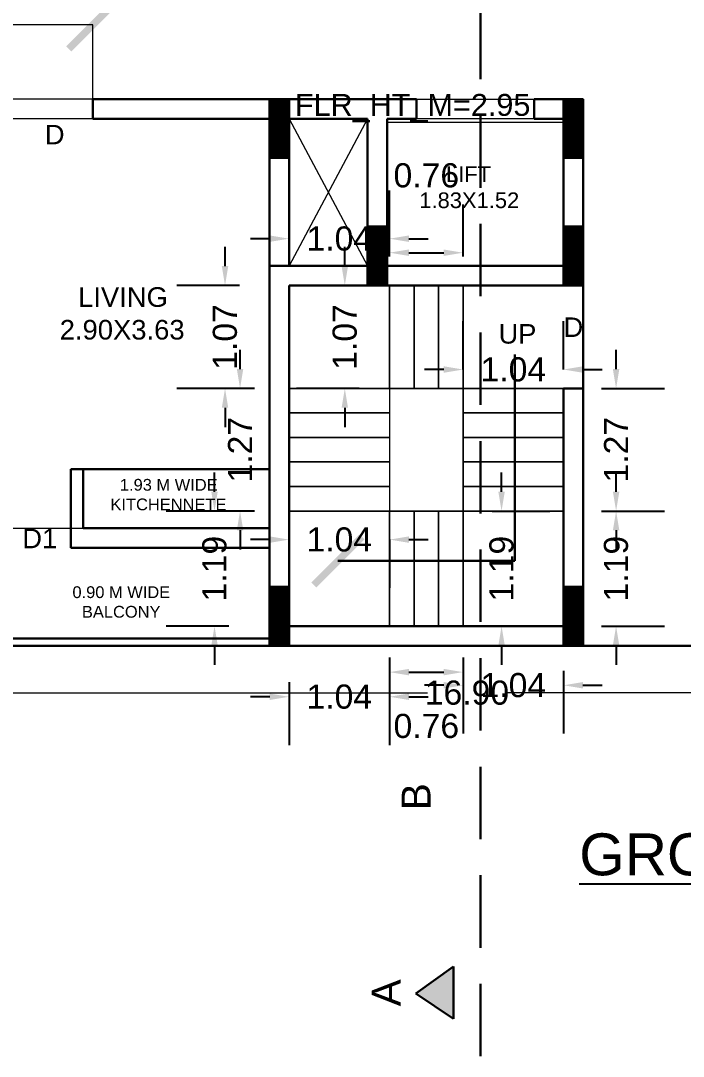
# Model space of a CAD drawing. Header units: metres. Extents: x 0 to 63445, y 32357 to 32804.
# Drawn here: x 63253.24 to 63260.1, y 32783.91 to 32794.64 of the extents above; entities that cross this region are included whole.
import ezdxf

# ---------------------------------------------------------------- set-up
doc = ezdxf.new("R2010")
doc.units = ezdxf.units.M
doc.header["$MEASUREMENT"] = 0
doc.header["$PDMODE"] = 34
doc.header["$PDSIZE"] = -10
for name, pattern in [('CONTINULUS', [0]), ('DASHED', [0.75, 0.5, -0.25]), ('DASHED2', [0.375, 0.25, -0.125])]:
    doc.linetypes.add(name, pattern=pattern)
doc.layers.get('0').update_dxf_attribs({"lineweight": 25})
for name, color, linetype, lineweight in [('BLK_2_FLR_0_BLT_UP_AREA_DEDUCT', 41, 'Continuous', 9), ('BLK_2_FLR_0_EXIT_WIDTH_DOOR', 7, 'Continuous', 0), ('BLK_2_FLR_0_LIFT_1', 1, 'DASHED', 9), ('BLK_2_FLR_0_STAIR_1', 7, 'Continuous', 0), ('BLK_2_FLR_0_STAIR_1_FLIGHT_1', 7, 'Continuous', 0), ('BLK_2_FLR_0_STAIR_1_FLIGHT_2', 7, 'Continuous', 0), ('BLK_2_FLR_0_STAIR_1_FLIGHT_3', 7, 'Continuous', 0), ('BLK_2_FLR_0_STAIR_1_FLIGHT_4', 7, 'Continuous', 0), ('BLK_2_FLR_0_STAIR_1_LANDING_1', 7, 'Continuous', 0), ('BLK_2_FLR_0_STAIR_1_LANDING_2', 7, 'Continuous', 0), ('BLK_2_FLR_0_STAIR_1_LANDING_3', 7, 'Continuous', 0), ('BLK_2_FLR_0_UNITFA', 7, 'Continuous', 0), ('colum', 1, 'Continuous', 30), ('COLUMN', 1, 'Continuous', 30), ('DIM', 56, 'Continuous', 20), ('STEPS', 114, 'Continuous', 20), ('TEXT-2', 65, 'Continuous', 18), ('wall', 7, 'Continuous', 30)]:
    doc.layers.add(name, color=color, linetype=linetype, lineweight=lineweight)
doc.layers.add('text', color=65, linetype='Continuous')
doc.styles.add('AutoDCRFont', font='arial.ttf')
doc.styles.add('PreDCRFont', font='arial.ttf', dxfattribs={"height": 0.25})
doc.styles.get("Standard").update_dxf_attribs({"font": 'arial.ttf', "height": 0.4})
doc.styles.add('TNR', font='times.ttf', dxfattribs={"height": 0.5})
doc.dimstyles.new('ARCHANA', dxfattribs={"dimscale": 0, "dimtxt": 0.5, "dimasz": 0.5, "dimexe": 0, "dimexo": 0, "dimgap": 0, "dimtad": 0, "dimzin": 0, "dimdsep": 46, "dimtxsty": 'TNR', "dimblk": 'ARCHTICK', "dimcen": 0.09, "dimclrd": 36, "dimclre": 36, "dimclrt": 7, "dimadec": 0, "dimazin": 0, "dimtfac": 1, "dimtofl": 0, "dimtmove": 0, "dimatfit": 3, "dimldrblk": 'ARCHTICK', "dimfxl": 1, "dimfrac": 2, "dimtolj": 1, "dimtzin": 0, "dimlwd": -1, "dimlwe": -1, "dimarcsym": 0})
doc.dimstyles.new('Copy of Standard2', dxfattribs={"dimtxt": 0.25, "dimasz": 0.2, "dimexe": 0.5, "dimexo": 0.3, "dimgap": 0.09, "dimtad": 0, "dimtoh": 1, "dimzin": 0, "dimdsep": 46, "dimtxsty": 'PreDCRFont', "dimcen": 0.025, "dimdle": 0.1, "dimadec": 0, "dimazin": 0, "dimtfac": 1, "dimtofl": 0, "dimtmove": 2, "dimatfit": 3, "dimfxl": 0.18, "dimtolj": 1, "dimtzin": 0, "dimarcsym": 0})

# ---------------------------------------------------------------- blocks, each defined once
blk = doc.blocks.new('A$C7D115503')
at = {"layer": 'COLUMN', "ltscale": 3}
h = blk.add_hatch(dxfattribs=at)
h.set_pattern_fill('ANSI31', color=256, style=0)
h.set_pattern_definition([(45, (0, 0), (-0.0883883476483184, 0.0883883476483185), [])])
h.paths.add_polyline_path([(-14.36278656264767, -11.58546646369723), (-6.362786562647671, -11.58546646370087), (-6.362786562647671, 12.41453353629913), (-14.36278656264767, 12.41453353629913)])
at = {"layer": 'COLUMN', "ltscale": 0.05}
for p, q in [((-14.36278656264767, 12.41453353629913), (-6.362786562647671, 12.41453353629913)), ((-14.36278656264767, 12.41453353629913), (-14.36278656264767, -11.58546646369723)), ((-6.362786562647671, 12.41453353629913), (-6.362786562647671, -11.58546646370087)), ((-6.362786562647671, -11.58546646370087), (-14.36278656270587, -11.58546646369723))]:
    blk.add_line(p, q, dxfattribs=at)
blk = doc.blocks.new('_ArchTick')
at = {"color": 0, "linetype": 'ByBlock', "const_width": 0.15}
blk.add_lwpolyline([(-0.5, -0.5), (0.5, 0.5)], dxfattribs=at)
blk = doc.blocks.new('*D905')
at = {"layer": 'Defpoints', "color": 0, "ltscale": 3, "transparency": 16777216}
for p in [(0.8317581175358274, 32800.91385084753), (63266.30835587648, 32800.91385084753), (0, 32788.16268253452)]:
    blk.add_point(p, dxfattribs=at)
at = {"layer": 'DIM', "ltscale": 3, "transparency": 16777216}
for p, q in [((5.831758117536077, 32800.91385084753), (0.8317581175360755, 32800.91385084753)), ((0.8317581175358274, 32800.91385084753), (0.8317581175358288, 32794.9328096651)), ((0.8317581175358304, 32788.16268253452), (0.8317581175358291, 32794.14372371694)), ((0, 32788.16268253452), (0.8317581175358304, 32788.16268253452))]:
    blk.add_line(p, q, dxfattribs=at)
at = {"layer": 'DIM', "ltscale": 3, "transparency": 16777216, "xscale": 0.05, "yscale": 0.05, "zscale": 0.05}
for p, rotation in [((0.8317581175358274, 32800.91385084753), 90), ((0.8317581175358304, 32788.16268253452), 270)]:
    blk.add_blockref('_ArchTick', p, dxfattribs=dict(at, rotation=rotation))
at = {"layer": 'DIM', "color": 7, "ltscale": 3, "transparency": 16777216, "insert": (0.8317581175451186, 32794.53826669102), "char_height": 0.4, "attachment_point": 5, "rotation": 90}
blk.add_mtext('\\A1;{\\H0.6x;12.75}', dxfattribs=at)
blk = doc.blocks.new('*D906')
at = {"layer": 'Defpoints', "color": 0, "ltscale": 3, "transparency": 16777216}
for p in [(63249.41319347987, 32788.1626825345), (63266.30835587645, 32788.1626825345), (63266.30835587645, 32787.67613546011)]:
    blk.add_point(p, dxfattribs=at)
at = {"layer": 'DIM', "ltscale": 3, "transparency": 16777216}
for p, q in [((63249.41319347987, 32788.1626825345), (63249.41319347987, 32787.67613546011)), ((63266.30835587645, 32788.1626825345), (63266.30835587645, 32787.67613546011)), ((63249.41319347987, 32787.67613546011), (63257.45115666997, 32787.67613546011)), ((63266.30835587645, 32787.67613546011), (63258.27039268633, 32787.67613546011))]:
    blk.add_line(p, q, dxfattribs=at)
at = {"layer": 'DIM', "ltscale": 3, "transparency": 16777216, "xscale": 0.05, "yscale": 0.05, "zscale": 0.05, "rotation": 180}
blk.add_blockref('_ArchTick', (63249.41319347987, 32787.67613546011), dxfattribs=at)
at = {"layer": 'DIM', "ltscale": 3, "transparency": 16777216, "xscale": 0.05, "yscale": 0.05, "zscale": 0.05}
blk.add_blockref('_ArchTick', (63266.30835587645, 32787.67613546011), dxfattribs=at)
at = {"layer": 'DIM', "color": 7, "ltscale": 3, "transparency": 16777216, "insert": (63257.86077467816, 32787.67613546011), "char_height": 0.4, "attachment_point": 5}
blk.add_mtext('\\A1;{\\H0.625x;16.90}', dxfattribs=at)
blk = doc.blocks.new('*D927')
at = {"layer": 'BLK_2_FLR_0_STAIR_1_FLIGHT_1', "color": 0, "lineweight": -2, "ltscale": 0.5, "transparency": 16777216}
for p, q in [((63259.40612734201, 32791.02975957208), (63259.40612734201, 32791.22975957208)), ((63259.256127342, 32790.82975957208), (63259.90612734201, 32790.82975957208)), ((63259.256127342, 32789.55972288753), (63259.90612734201, 32789.55972288753)), ((63259.40612734201, 32789.35972288753), (63259.40612734201, 32789.15972288753))]:
    blk.add_line(p, q, dxfattribs=at)
at = {"layer": 'BLK_2_FLR_0_STAIR_1_FLIGHT_1', "color": 0, "ltscale": 0.5, "transparency": 16777216}
for points in [[(63259.37279400867, 32791.02975957208), (63259.43946067534, 32791.02975957208), (63259.40612734201, 32790.82975957208)], [(63259.37279400867, 32789.35972288753), (63259.43946067534, 32789.35972288753), (63259.40612734201, 32789.55972288753)]]:
    blk.add_solid(points, dxfattribs=at)
at = {"layer": 'Defpoints', "color": 0, "ltscale": 0.5, "transparency": 16777216}
for p in [(63258.86226641291, 32790.82975957208), (63258.86226641291, 32789.55972288753), (63259.40612734201, 32789.55972288753)]:
    blk.add_point(p, dxfattribs=at)
at = {"layer": 'BLK_2_FLR_0_STAIR_1_FLIGHT_1', "color": 0, "ltscale": 0.5, "transparency": 16777216, "insert": (63259.406127342, 32790.19474122978), "char_height": 0.25, "attachment_point": 5, "rotation": 90, "style": 'PreDCRFont'}
blk.add_mtext('\\A1;1.27', dxfattribs=at)
blk = doc.blocks.new('*D928')
at = {"layer": 'BLK_2_FLR_0_STAIR_1_FLIGHT_1', "color": 0, "lineweight": -2, "ltscale": 0.5, "transparency": 16777216}
for p, q in [((63257.82083633151, 32791.02556518302), (63257.82083633151, 32791.52556518302)), ((63258.86226641287, 32791.02556518302), (63258.86226641287, 32791.52556518302)), ((63257.62083633152, 32791.02556518302), (63257.42083633151, 32791.02556518302)), ((63259.06226641285, 32791.02556518302), (63259.26226641287, 32791.02556518302))]:
    blk.add_line(p, q, dxfattribs=at)
at = {"layer": 'BLK_2_FLR_0_STAIR_1_FLIGHT_1', "color": 0, "ltscale": 0.5, "transparency": 16777216}
for points in [[(63257.62083633152, 32791.05889851634), (63257.62083633152, 32790.99223184968), (63257.82083633151, 32791.02556518302)], [(63259.06226641285, 32791.05889851634), (63259.06226641285, 32790.99223184968), (63258.86226641287, 32791.02556518302)]]:
    blk.add_solid(points, dxfattribs=at)
at = {"layer": 'Defpoints', "color": 0, "ltscale": 0.5, "transparency": 16777216}
for p in [(63258.86226641287, 32791.02556518302), (63257.82083633151, 32790.82975957207), (63258.86226641287, 32790.82975957207)]:
    blk.add_point(p, dxfattribs=at)
at = {"layer": 'BLK_2_FLR_0_STAIR_1_FLIGHT_1', "color": 0, "ltscale": 0.5, "transparency": 16777216, "insert": (63258.34155137218, 32791.02556518302), "char_height": 0.25, "attachment_point": 5, "style": 'PreDCRFont'}
blk.add_mtext('\\A1;1.04', dxfattribs=at)
blk = doc.blocks.new('*D929')
at = {"layer": 'BLK_2_FLR_0_STAIR_1_FLIGHT_2', "color": 0, "lineweight": -2, "ltscale": 0.5, "transparency": 16777216}
for p, q in [((63257.05881432077, 32788.04028591567), (63257.05881432077, 32787.39028591567)), ((63257.82083633151, 32788.04028591567), (63257.82083633151, 32787.39028591567)), ((63257.25881432076, 32787.89028591567), (63257.62083633152, 32787.89028591567))]:
    blk.add_line(p, q, dxfattribs=at)
at = {"layer": 'BLK_2_FLR_0_STAIR_1_FLIGHT_2', "color": 0, "ltscale": 0.5, "transparency": 16777216}
for points in [[(63257.25881432076, 32787.923619249), (63257.25881432076, 32787.85695258233), (63257.05881432077, 32787.89028591567)], [(63257.62083633152, 32787.923619249), (63257.62083633152, 32787.85695258233), (63257.82083633151, 32787.89028591567)]]:
    blk.add_solid(points, dxfattribs=at)
at = {"layer": 'Defpoints', "color": 0, "ltscale": 0.5, "transparency": 16777216}
for p in [(63257.05881432077, 32788.36588840404), (63257.82083633151, 32788.36588840404), (63257.82083633151, 32787.89028591567)]:
    blk.add_point(p, dxfattribs=at)
at = {"layer": 'BLK_2_FLR_0_STAIR_1_FLIGHT_2', "color": 0, "ltscale": 0.5, "transparency": 16777216, "insert": (63257.43982532612, 32787.33114474054), "char_height": 0.25, "attachment_point": 5, "style": 'PreDCRFont'}
blk.add_mtext('\\A1;0.76', dxfattribs=at)
blk = doc.blocks.new('*D930')
at = {"layer": 'BLK_2_FLR_0_STAIR_1_FLIGHT_2', "color": 0, "lineweight": -2, "ltscale": 0.5, "transparency": 16777216}
for p, q in [((63258.21962056441, 32789.75972288752), (63258.21962056441, 32789.95972288751)), ((63258.12083633152, 32789.55972288752), (63258.71962056441, 32789.55972288752)), ((63258.12083633152, 32788.36588840405), (63258.71962056441, 32788.36588840405)), ((63258.21962056441, 32788.16588840404), (63258.21962056441, 32787.96588840405))]:
    blk.add_line(p, q, dxfattribs=at)
at = {"layer": 'BLK_2_FLR_0_STAIR_1_FLIGHT_2', "color": 0, "ltscale": 0.5, "transparency": 16777216}
for points in [[(63258.18628723107, 32789.75972288752), (63258.25295389773, 32789.75972288752), (63258.21962056441, 32789.55972288752)], [(63258.18628723107, 32788.16588840404), (63258.25295389773, 32788.16588840404), (63258.21962056441, 32788.36588840405)]]:
    blk.add_solid(points, dxfattribs=at)
at = {"layer": 'Defpoints', "color": 0, "ltscale": 0.5, "transparency": 16777216}
for p in [(63257.82083633152, 32789.55972288752), (63258.21962056441, 32789.55972288752), (63257.82083633152, 32788.36588840405)]:
    blk.add_point(p, dxfattribs=at)
at = {"layer": 'BLK_2_FLR_0_STAIR_1_FLIGHT_2', "color": 0, "ltscale": 0.5, "transparency": 16777216, "insert": (63258.21962056441, 32788.96280564575), "char_height": 0.25, "attachment_point": 5, "rotation": 90, "style": 'PreDCRFont'}
blk.add_mtext('\\A1;1.19', dxfattribs=at)
blk = doc.blocks.new('*D931')
at = {"layer": 'BLK_2_FLR_0_STAIR_1_FLIGHT_3', "color": 0, "lineweight": -2, "ltscale": 0.5, "transparency": 16777216}
for p, q in [((63255.50985675817, 32791.02975957207), (63255.50985675817, 32791.22975957208)), ((63255.65985675818, 32790.82975957207), (63255.00985675817, 32790.82975957207)), ((63255.65985675818, 32789.55972288752), (63255.00985675817, 32789.55972288752)), ((63255.50985675817, 32789.35972288752), (63255.50985675817, 32789.15972288752))]:
    blk.add_line(p, q, dxfattribs=at)
at = {"layer": 'BLK_2_FLR_0_STAIR_1_FLIGHT_3', "color": 0, "ltscale": 0.5, "transparency": 16777216}
for points in [[(63255.47652342483, 32791.02975957207), (63255.54319009151, 32791.02975957207), (63255.50985675817, 32790.82975957207)], [(63255.47652342483, 32789.35972288752), (63255.54319009151, 32789.35972288752), (63255.50985675817, 32789.55972288752)]]:
    blk.add_solid(points, dxfattribs=at)
at = {"layer": 'Defpoints', "color": 0, "ltscale": 0.5, "transparency": 16777216}
for p in [(63256.01738423947, 32790.82975957207), (63255.50985675817, 32789.55972288752), (63256.01738423947, 32789.55972288752)]:
    blk.add_point(p, dxfattribs=at)
at = {"layer": 'BLK_2_FLR_0_STAIR_1_FLIGHT_3', "color": 0, "ltscale": 0.5, "transparency": 16777216, "insert": (63255.50985675817, 32790.19474122976), "char_height": 0.25, "attachment_point": 5, "rotation": 90, "style": 'PreDCRFont'}
blk.add_mtext('\\A1;1.27', dxfattribs=at)
blk = doc.blocks.new('*D932')
at = {"layer": 'BLK_2_FLR_0_STAIR_1_FLIGHT_3', "color": 0, "lineweight": -2, "ltscale": 0.5, "transparency": 16777216}
for p, q in [((63255.81738423942, 32789.26335893435), (63255.61738423943, 32789.26335893435)), ((63256.01738423944, 32789.26335893435), (63256.01738423944, 32788.76335893436)), ((63257.05881432077, 32789.26335893435), (63257.05881432077, 32788.76335893436)), ((63257.25881432076, 32789.26335893435), (63257.45881432077, 32789.26335893435))]:
    blk.add_line(p, q, dxfattribs=at)
at = {"layer": 'BLK_2_FLR_0_STAIR_1_FLIGHT_3', "color": 0, "ltscale": 0.5, "transparency": 16777216}
for points in [[(63255.81738423942, 32789.29669226768), (63255.81738423942, 32789.23002560101), (63256.01738423944, 32789.26335893435)], [(63257.25881432076, 32789.29669226768), (63257.25881432076, 32789.23002560101), (63257.05881432077, 32789.26335893435)]]:
    blk.add_solid(points, dxfattribs=at)
at = {"layer": 'Defpoints', "color": 0, "ltscale": 0.5, "transparency": 16777216}
for p in [(63256.01738423944, 32789.5597228875), (63257.05881432077, 32789.5597228875), (63257.05881432077, 32789.26335893435)]:
    blk.add_point(p, dxfattribs=at)
at = {"layer": 'BLK_2_FLR_0_STAIR_1_FLIGHT_3', "color": 0, "ltscale": 0.5, "transparency": 16777216, "insert": (63256.53809928009, 32789.26335893435), "char_height": 0.25, "attachment_point": 5, "style": 'PreDCRFont'}
blk.add_mtext('\\A1;1.04', dxfattribs=at)
blk = doc.blocks.new('*D933')
at = {"layer": 'BLK_2_FLR_0_STAIR_1_FLIGHT_4', "color": 0, "lineweight": -2, "ltscale": 0.5, "transparency": 16777216}
for p, q in [((63257.05881432077, 32792.19659038712), (63257.05881432077, 32792.73601998244)), ((63257.82083633151, 32792.19659038709), (63257.82083633151, 32792.73601998244)), ((63257.25881432076, 32792.23601998243), (63257.62083633152, 32792.23601998243))]:
    blk.add_line(p, q, dxfattribs=at)
at = {"layer": 'BLK_2_FLR_0_STAIR_1_FLIGHT_4', "color": 0, "ltscale": 0.5, "transparency": 16777216}
for points in [[(63257.25881432076, 32792.26935331577), (63257.25881432076, 32792.2026866491), (63257.05881432077, 32792.23601998243)], [(63257.62083633152, 32792.26935331577), (63257.62083633152, 32792.2026866491), (63257.82083633151, 32792.23601998243)]]:
    blk.add_solid(points, dxfattribs=at)
at = {"layer": 'Defpoints', "color": 0, "ltscale": 0.5, "transparency": 16777216}
for p in [(63257.82083633151, 32792.23601998243), (63257.05881432077, 32791.89659038712), (63257.82083633151, 32791.89659038709)]:
    blk.add_point(p, dxfattribs=at)
at = {"layer": 'BLK_2_FLR_0_STAIR_1_FLIGHT_4', "color": 0, "ltscale": 0.5, "transparency": 16777216, "insert": (63257.43982532612, 32793.03630647629), "char_height": 0.25, "attachment_point": 5, "style": 'PreDCRFont'}
blk.add_mtext('\\A1;0.76', dxfattribs=at)
blk = doc.blocks.new('*D934')
at = {"layer": 'BLK_2_FLR_0_STAIR_1_FLIGHT_4', "color": 0, "lineweight": -2, "ltscale": 0.5, "transparency": 16777216}
for p, q in [((63256.59523491593, 32792.0965903871), (63256.59523491593, 32792.2965903871)), ((63256.74523491593, 32791.8965903871), (63256.09523491593, 32791.8965903871)), ((63256.74523491593, 32790.82975957208), (63256.09523491593, 32790.82975957208)), ((63256.59523491593, 32790.62975957208), (63256.59523491593, 32790.42975957208))]:
    blk.add_line(p, q, dxfattribs=at)
at = {"layer": 'BLK_2_FLR_0_STAIR_1_FLIGHT_4', "color": 0, "ltscale": 0.5, "transparency": 16777216}
for points in [[(63256.56190158259, 32792.0965903871), (63256.62856824925, 32792.0965903871), (63256.59523491593, 32791.8965903871)], [(63256.56190158259, 32790.62975957208), (63256.62856824925, 32790.62975957208), (63256.59523491593, 32790.82975957208)]]:
    blk.add_solid(points, dxfattribs=at)
at = {"layer": 'Defpoints', "color": 0, "ltscale": 0.5, "transparency": 16777216}
for p in [(63256.59523491593, 32791.8965903871), (63257.0588143208, 32791.8965903871), (63257.0588143208, 32790.82975957208)]:
    blk.add_point(p, dxfattribs=at)
at = {"layer": 'BLK_2_FLR_0_STAIR_1_FLIGHT_4', "color": 0, "ltscale": 0.5, "transparency": 16777216, "insert": (63256.5952349159, 32791.36317497956), "char_height": 0.25, "attachment_point": 5, "rotation": 90, "style": 'PreDCRFont'}
blk.add_mtext('\\A1;1.07', dxfattribs=at)
blk = doc.blocks.new('*D935')
at = {"layer": 'BLK_2_FLR_0_STAIR_1_LANDING_1', "color": 0, "lineweight": -2, "transparency": 16777216}
for p, q in [((63259.40612734205, 32789.75972288752), (63259.40612734205, 32789.95972288751)), ((63259.25612734205, 32789.55972288752), (63259.90612734205, 32789.55972288752)), ((63259.25612734205, 32788.36588840405), (63259.90612734205, 32788.36588840405)), ((63259.40612734205, 32788.16588840404), (63259.40612734205, 32787.96588840405))]:
    blk.add_line(p, q, dxfattribs=at)
at = {"layer": 'BLK_2_FLR_0_STAIR_1_LANDING_1', "color": 0, "transparency": 16777216}
for points in [[(63259.37279400871, 32789.75972288752), (63259.43946067537, 32789.75972288752), (63259.40612734205, 32789.55972288752)], [(63259.37279400871, 32788.16588840404), (63259.43946067537, 32788.16588840404), (63259.40612734205, 32788.36588840405)]]:
    blk.add_solid(points, dxfattribs=at)
at = {"layer": 'Defpoints', "color": 0, "transparency": 16777216}
for p in [(63258.86226641291, 32789.55972288752), (63258.86226641291, 32788.36588840405), (63259.40612734205, 32788.36588840405)]:
    blk.add_point(p, dxfattribs=at)
at = {"layer": 'BLK_2_FLR_0_STAIR_1_LANDING_1', "color": 0, "transparency": 16777216, "insert": (63259.40612734202, 32788.96280564575), "char_height": 0.25, "attachment_point": 5, "rotation": 90, "style": 'PreDCRFont'}
blk.add_mtext('\\A1;1.19', dxfattribs=at)
blk = doc.blocks.new('*D936')
at = {"layer": 'BLK_2_FLR_0_STAIR_1_LANDING_1', "color": 0, "lineweight": -2, "transparency": 16777216}
for p, q in [((63257.82083633151, 32787.90408486019), (63257.82083633151, 32787.25408486019)), ((63258.86226641287, 32787.90408486019), (63258.86226641287, 32787.25408486019)), ((63257.62083633152, 32787.7540848602), (63257.42083633151, 32787.7540848602)), ((63259.06226641285, 32787.7540848602), (63259.26226641287, 32787.7540848602))]:
    blk.add_line(p, q, dxfattribs=at)
at = {"layer": 'BLK_2_FLR_0_STAIR_1_LANDING_1', "color": 0, "transparency": 16777216}
for points in [[(63257.62083633152, 32787.78741819353), (63257.62083633152, 32787.72075152686), (63257.82083633151, 32787.7540848602)], [(63259.06226641285, 32787.78741819353), (63259.06226641285, 32787.72075152686), (63258.86226641287, 32787.7540848602)]]:
    blk.add_solid(points, dxfattribs=at)
at = {"layer": 'Defpoints', "color": 0, "transparency": 16777216}
for p in [(63257.82083633151, 32788.36588840404), (63258.86226641287, 32788.36588840404), (63258.86226641287, 32787.7540848602)]:
    blk.add_point(p, dxfattribs=at)
at = {"layer": 'BLK_2_FLR_0_STAIR_1_LANDING_1', "color": 0, "transparency": 16777216, "insert": (63258.34155137218, 32787.7540848602), "char_height": 0.25, "attachment_point": 5, "style": 'PreDCRFont'}
blk.add_mtext('\\A1;1.04', dxfattribs=at)
blk = doc.blocks.new('*D937')
at = {"layer": 'BLK_2_FLR_0_STAIR_1_LANDING_2', "color": 0, "lineweight": -2, "transparency": 16777216}
for p, q in [((63256.01738423944, 32787.78491999911), (63256.01738423944, 32787.1349199991)), ((63257.05881432077, 32787.78491999911), (63257.05881432077, 32787.1349199991)), ((63255.81738423942, 32787.6349199991), (63255.61738423943, 32787.6349199991)), ((63257.25881432076, 32787.6349199991), (63257.45881432077, 32787.6349199991))]:
    blk.add_line(p, q, dxfattribs=at)
at = {"layer": 'BLK_2_FLR_0_STAIR_1_LANDING_2', "color": 0, "transparency": 16777216}
for points in [[(63255.81738423942, 32787.66825333243), (63255.81738423942, 32787.60158666577), (63256.01738423944, 32787.6349199991)], [(63257.25881432076, 32787.66825333243), (63257.25881432076, 32787.60158666577), (63257.05881432077, 32787.6349199991)]]:
    blk.add_solid(points, dxfattribs=at)
at = {"layer": 'Defpoints', "color": 0, "transparency": 16777216}
for p in [(63256.01738423944, 32788.36588840404), (63257.05881432077, 32788.36588840404), (63256.01738423944, 32787.6349199991)]:
    blk.add_point(p, dxfattribs=at)
at = {"layer": 'BLK_2_FLR_0_STAIR_1_LANDING_2', "color": 0, "transparency": 16777216, "insert": (63256.53809928009, 32787.6349199991), "char_height": 0.25, "attachment_point": 5, "style": 'PreDCRFont'}
blk.add_mtext('\\A1;1.04', dxfattribs=at)
blk = doc.blocks.new('*D910')
at = {"layer": 'BLK_2_FLR_0_STAIR_1_LANDING_2', "color": 0, "lineweight": -2, "transparency": 16777216}
for p, q in [((63255.24512757237, 32789.75972288752), (63255.24512757237, 32789.95972288751)), ((63255.39512757235, 32789.55972288752), (63254.74512757237, 32789.55972288752)), ((63255.39512757235, 32788.36588840405), (63254.74512757237, 32788.36588840405)), ((63255.24512757237, 32788.16588840404), (63255.24512757237, 32787.96588840405))]:
    blk.add_line(p, q, dxfattribs=at)
at = {"layer": 'BLK_2_FLR_0_STAIR_1_LANDING_2', "color": 0, "transparency": 16777216}
for points in [[(63255.21179423903, 32789.75972288752), (63255.27846090568, 32789.75972288752), (63255.24512757237, 32789.55972288752)], [(63255.21179423903, 32788.16588840404), (63255.27846090568, 32788.16588840404), (63255.24512757237, 32788.36588840405)]]:
    blk.add_solid(points, dxfattribs=at)
at = {"layer": 'Defpoints', "color": 0, "transparency": 16777216}
for p in [(63255.24512757237, 32789.55972288752), (63256.01738423947, 32789.55972288752), (63256.01738423947, 32788.36588840405)]:
    blk.add_point(p, dxfattribs=at)
at = {"layer": 'BLK_2_FLR_0_STAIR_1_LANDING_2', "color": 0, "transparency": 16777216, "insert": (63255.24512757235, 32788.96280564575), "char_height": 0.25, "attachment_point": 5, "rotation": 90, "style": 'PreDCRFont'}
blk.add_mtext('\\A1;1.19', dxfattribs=at)
blk = doc.blocks.new('*D911')
at = {"layer": 'BLK_2_FLR_0_STAIR_1_LANDING_3', "color": 0, "lineweight": -2, "transparency": 16777216}
for p, q in [((63255.3539645171, 32792.0965903871), (63255.3539645171, 32792.2965903871)), ((63255.50396451711, 32791.8965903871), (63254.85396451711, 32791.8965903871)), ((63255.50396451711, 32790.82975957207), (63254.85396451711, 32790.82975957207)), ((63255.3539645171, 32790.62975957207), (63255.3539645171, 32790.42975957207))]:
    blk.add_line(p, q, dxfattribs=at)
at = {"layer": 'BLK_2_FLR_0_STAIR_1_LANDING_3', "color": 0, "transparency": 16777216}
for points in [[(63255.32063118378, 32792.0965903871), (63255.38729785043, 32792.0965903871), (63255.3539645171, 32791.8965903871)], [(63255.32063118378, 32790.62975957207), (63255.38729785043, 32790.62975957207), (63255.3539645171, 32790.82975957207)]]:
    blk.add_solid(points, dxfattribs=at)
at = {"layer": 'Defpoints', "color": 0, "transparency": 16777216}
for p in [(63255.3539645171, 32791.8965903871), (63256.01738423947, 32791.8965903871), (63256.01738423947, 32790.82975957207)]:
    blk.add_point(p, dxfattribs=at)
at = {"layer": 'BLK_2_FLR_0_STAIR_1_LANDING_3', "color": 0, "transparency": 16777216, "insert": (63255.3539645171, 32791.36317497955), "char_height": 0.25, "attachment_point": 5, "rotation": 90, "style": 'PreDCRFont'}
blk.add_mtext('\\A1;1.07', dxfattribs=at)
blk = doc.blocks.new('*D912')
at = {"layer": 'BLK_2_FLR_0_STAIR_1_LANDING_3', "color": 0, "lineweight": -2, "transparency": 16777216}
for p, q in [((63256.01738423944, 32792.23142500786), (63256.01738423944, 32792.88142500786)), ((63257.05881432077, 32792.23142500786), (63257.05881432077, 32792.88142500786)), ((63255.81738423942, 32792.38142500787), (63255.61738423943, 32792.38142500787)), ((63257.25881432076, 32792.38142500787), (63257.45881432077, 32792.38142500787))]:
    blk.add_line(p, q, dxfattribs=at)
at = {"layer": 'BLK_2_FLR_0_STAIR_1_LANDING_3', "color": 0, "transparency": 16777216}
for points in [[(63255.81738423942, 32792.41475834118), (63255.81738423942, 32792.34809167453), (63256.01738423944, 32792.38142500787)], [(63257.25881432076, 32792.41475834118), (63257.25881432076, 32792.34809167453), (63257.05881432077, 32792.38142500787)]]:
    blk.add_solid(points, dxfattribs=at)
at = {"layer": 'Defpoints', "color": 0, "transparency": 16777216}
for p in [(63256.01738423944, 32792.38142500787), (63256.01738423944, 32791.89659038709), (63257.05881432077, 32791.89659038709)]:
    blk.add_point(p, dxfattribs=at)
at = {"layer": 'BLK_2_FLR_0_STAIR_1_LANDING_3', "color": 0, "transparency": 16777216, "insert": (63256.53809928009, 32792.38142500787), "char_height": 0.25, "attachment_point": 5, "style": 'PreDCRFont'}
blk.add_mtext('\\A1;1.04', dxfattribs=at)
blk = doc.blocks.new('*D940')
at = {"layer": 'BLK_2_FLR_0_EXIT_WIDTH_DOOR', "color": 36, "ltscale": 0.5, "transparency": 16777216}
for p, q in [((63252.91849472923, 32794.59706022076), (63252.41849472923, 32794.59706022076)), ((63252.91849472923, 32793.82704614766), (63252.91849472923, 32794.59706022076)), ((63253.98532554428, 32794.59706022076), (63252.91849472923, 32794.59706022076)), ((63253.98532554428, 32793.82704614766), (63253.98532554428, 32794.59706022076))]:
    blk.add_line(p, q, dxfattribs=at)
at = {"layer": 'Defpoints', "color": 0, "ltscale": 0.5, "transparency": 16777216}
for p in [(63252.91849472923, 32794.59706022076), (63252.91849472923, 32793.82704614766), (63253.98532554428, 32793.82704614766)]:
    blk.add_point(p, dxfattribs=at)
at = {"layer": 'BLK_2_FLR_0_EXIT_WIDTH_DOOR', "color": 36, "ltscale": 0.5, "transparency": 16777216, "xscale": 0.5, "yscale": 0.5, "zscale": 0.5, "rotation": 180}
blk.add_blockref('_ArchTick', (63252.91849472923, 32794.59706022076), dxfattribs=at)
at = {"layer": 'BLK_2_FLR_0_EXIT_WIDTH_DOOR', "color": 36, "ltscale": 0.5, "transparency": 16777216, "xscale": 0.5, "yscale": 0.5, "zscale": 0.5}
blk.add_blockref('_ArchTick', (63253.98532554428, 32794.59706022076), dxfattribs=at)
at = {"layer": 'BLK_2_FLR_0_EXIT_WIDTH_DOOR', "color": 7, "ltscale": 0.5, "transparency": 16777216, "insert": (63251.83215731032, 32794.59706022076), "char_height": 0.5, "attachment_point": 5, "style": 'TNR'}
blk.add_mtext('\\A1;1.07', dxfattribs=at)

msp = doc.modelspace()

# ---------------------------------------------------------------- hatches: boundary and pattern name
at = {"layer": 'wall', "ltscale": 3}
msp.add_hatch(color=252, dxfattribs=at).paths.add_polyline_path([(63257.72120597227, 32784.29925615331), (63257.72120597227, 32784.84106789735), (63257.33210283772, 32784.56120954452)])

# ---------------------------------------------------------------- linework, layer by layer
at = {"layer": 'BLK_2_FLR_0_BLT_UP_AREA_DEDUCT', "color": 20}
msp.add_lwpolyline([(63256.01738423961, 32792.09979625663), (63256.83020771768, 32792.09979625663), (63256.83020771768, 32793.62384027813), (63256.01738423961, 32793.62384027813)], close=True, dxfattribs=at)
at = {"layer": 'BLK_2_FLR_0_LIFT_1', "color": 1, "linetype": 'CONTINULUS', "ltscale": 0.05}
msp.add_lwpolyline([(63258.86226641303, 32792.09979625663), (63257.03341358727, 32792.09979625663), (63257.03341358727, 32793.59011068229), (63258.86226641303, 32793.59011068229)], close=True, dxfattribs=at)
at = {"layer": 'BLK_2_FLR_0_STAIR_1', "ltscale": 0.5}
msp.add_lwpolyline([(63255.81417836992, 32792.09979625663), (63259.06547228242, 32792.09979625663), (63259.06547228242, 32788.16268253449), (63255.81417836992, 32788.16268253449)], close=True, dxfattribs=at)
at = {"layer": 'BLK_2_FLR_0_STAIR_1_FLIGHT_1', "color": 3, "ltscale": 0.5}
for p, q in [((63257.82083633151, 32790.82975957207), (63258.86226641287, 32790.82975957209)), ((63257.82083633151, 32790.57575223513), (63258.86226641287, 32790.57575223515)), ((63257.82083633151, 32790.32174489826), (63258.86226641287, 32790.32174489826)), ((63257.82083633151, 32790.06773756133), (63258.86226641287, 32790.06773756133)), ((63257.82083633152, 32789.81373022442), (63258.86226641287, 32789.81373022444)), ((63257.82083633151, 32789.5597228875), (63258.86226641287, 32789.55972288752))]:
    msp.add_line(p, q, dxfattribs=at)
at = {"layer": 'BLK_2_FLR_0_STAIR_1_FLIGHT_1', "ltscale": 0.5}
msp.add_lwpolyline([(63257.82083633151, 32790.82975957207), (63258.86226641287, 32790.82975957207), (63258.86226641287, 32789.5597228875), (63257.82083633151, 32789.5597228875)], close=True, dxfattribs=at)
at = {"layer": 'BLK_2_FLR_0_STAIR_1_FLIGHT_2', "color": 3, "ltscale": 0.5}
for p, q in [((63257.05881432077, 32788.36588840404), (63257.05881432077, 32789.5597228875)), ((63257.3128216577, 32788.36588840404), (63257.3128216577, 32789.5597228875)), ((63257.56682899463, 32788.36588840404), (63257.56682899463, 32789.5597228875)), ((63257.82083633151, 32788.36588840404), (63257.82083633151, 32789.5597228875))]:
    msp.add_line(p, q, dxfattribs=at)
at = {"layer": 'BLK_2_FLR_0_STAIR_1_FLIGHT_2', "ltscale": 0.5}
msp.add_lwpolyline([(63257.05881432077, 32789.5597228875), (63257.82083633151, 32789.5597228875), (63257.82083633151, 32788.36588840404), (63257.05881432077, 32788.36588840404)], close=True, dxfattribs=at)
at = {"layer": 'BLK_2_FLR_0_STAIR_1_FLIGHT_3', "color": 3, "ltscale": 0.5}
for p, q in [((63256.01738423944, 32790.82975957205), (63257.05881432077, 32790.82975957205)), ((63256.01738423944, 32790.57575223515), (63257.05881432077, 32790.57575223515)), ((63256.01738423944, 32790.32174489826), (63257.05881432077, 32790.32174489826)), ((63256.01738423944, 32790.06773756133), (63257.05881432077, 32790.06773756133)), ((63256.01738423944, 32789.81373022442), (63257.05881432077, 32789.81373022442)), ((63256.01738423944, 32789.5597228875), (63257.05881432077, 32789.5597228875))]:
    msp.add_line(p, q, dxfattribs=at)
at = {"layer": 'BLK_2_FLR_0_STAIR_1_FLIGHT_3', "ltscale": 0.5}
msp.add_lwpolyline([(63257.05881432077, 32789.5597228875), (63256.01738423944, 32789.5597228875), (63256.01738423944, 32790.82975957205), (63257.05881432077, 32790.82975957205)], close=True, dxfattribs=at)
at = {"layer": 'BLK_2_FLR_0_STAIR_1_FLIGHT_4', "color": 3, "ltscale": 0.5}
for p, q in [((63257.05881432077, 32790.82975957205), (63257.05881432077, 32791.89659038709)), ((63257.3128216577, 32790.82975957207), (63257.3128216577, 32791.89659038712)), ((63257.56682899463, 32790.82975957207), (63257.56682899463, 32791.89659038712)), ((63257.82083633151, 32790.82975957205), (63257.82083633151, 32791.89659038709))]:
    msp.add_line(p, q, dxfattribs=at)
at = {"layer": 'BLK_2_FLR_0_STAIR_1_FLIGHT_4', "ltscale": 0.5}
msp.add_lwpolyline([(63257.05881432077, 32790.82975957207), (63257.82083633151, 32790.82975957207), (63257.82083633151, 32791.89659038712), (63257.05881432077, 32791.89659038712)], close=True, dxfattribs=at)
at = {"layer": 'BLK_2_FLR_0_STAIR_1_LANDING_1'}
msp.add_lwpolyline([(63258.86226641287, 32789.55972288752), (63257.82083633151, 32789.55972288752), (63257.82083633151, 32788.36588840404), (63258.86226641287, 32788.36588840404)], close=True, dxfattribs=at)
at = {"layer": 'BLK_2_FLR_0_STAIR_1_LANDING_2'}
msp.add_lwpolyline([(63257.05881432077, 32788.36588840404), (63256.01738423944, 32788.36588840404), (63256.01738423944, 32789.5597228875), (63257.05881432077, 32789.5597228875)], close=True, dxfattribs=at)
at = {"layer": 'BLK_2_FLR_0_STAIR_1_LANDING_3'}
msp.add_lwpolyline([(63256.01738423944, 32790.82975957205), (63257.05881432077, 32790.82975957205), (63257.05881432077, 32791.89659038709), (63256.01738423944, 32791.89659038709)], close=True, dxfattribs=at)
at = {"layer": 'BLK_2_FLR_0_UNITFA', "color": 1, "ltscale": 0.5}
msp.add_lwpolyline([(63255.81417837005, 32793.62384027813), (63250.68394184662, 32793.6238402779), (63250.68394184662, 32792.12519699031), (63249.61639934938, 32792.12519699031), (63249.61639934946, 32788.36588840404), (63252.71528885973, 32788.36588840404), (63252.71528885973, 32789.38191775167), (63255.81417837005, 32789.38191775167), (63255.81417836987, 32793.62384027813)], close=True, dxfattribs=at)
at = {"layer": 'colum', "linetype": 'DASHED2', "ltscale": 3}
msp.add_lwpolyline([(63258.00288564886, 32783.90974151369), (63258.00288564886, 32802.80508251963)], dxfattribs=at)
at = {"layer": 'STEPS'}
for p, q in [((63253.98532554428, 32793.82704614766), (63252.91849472923, 32793.82704614766)), ((63257.33822239153, 32793.82704614766), (63258.55745760872, 32793.82704614766)), ((63256.83020771768, 32793.62384027813), (63256.01738423961, 32792.09979625663)), ((63256.01738423961, 32793.62384027813), (63256.83020771768, 32792.09979625663)), ((63258.55745760872, 32793.62384027813), (63257.33822239153, 32793.62384027813)), ((63257.05881432092, 32791.89659038712), (63257.05881432092, 32788.36588840404)), ((63257.31282165786, 32791.89659038712), (63257.31282165786, 32790.82975957209)), ((63257.56682899474, 32791.89659038712), (63257.56682899474, 32790.82975957209)), ((63257.82083633168, 32791.89659038712), (63257.82083633168, 32788.36588840404)), ((63259.06547228258, 32790.82975957209), (63259.06547228258, 32791.89659038712)), ((63258.86226641303, 32790.82975957209), (63256.01738423961, 32790.82975957207)), ((63257.05881432092, 32790.57575223516), (63256.01738423961, 32790.57575223516)), ((63258.86226641303, 32790.57575223516), (63257.82083633168, 32790.57575223516)), ((63257.05881432092, 32790.32174489827), (63256.01738423961, 32790.32174489827)), ((63258.86226641303, 32790.32174489827), (63257.82083633168, 32790.32174489827)), ((63257.05881432092, 32790.06773756134), (63256.01738423961, 32790.06773756134)), ((63258.86226641303, 32790.06773756134), (63257.82083633168, 32790.06773756134)), ((63257.05881432092, 32789.81373022444), (63256.01738423961, 32789.81373022442)), ((63258.86226641303, 32789.81373022444), (63257.82083633168, 32789.81373022444)), ((63258.86226641303, 32789.55972288752), (63256.01738423961, 32789.55972288752)), ((63257.31282165786, 32789.55972288752), (63257.31282165786, 32788.36588840404)), ((63257.56682899474, 32789.55972288752), (63257.56682899474, 32788.36588840404))]:
    msp.add_line(p, q, dxfattribs=at)
at = {"layer": 'wall'}
for p, q in [((63253.98532554428, 32793.82704614766), (63253.98532554428, 32793.62384027813)), ((63253.98532554428, 32793.82704614766), (63256.83020771768, 32793.82704614766)), ((63257.33822239153, 32793.82704614766), (63256.83020771768, 32793.82704614766)), ((63257.33822239153, 32793.62384027813), (63257.33822239153, 32793.82704614766)), ((63259.06547228258, 32793.82704614766), (63258.55745760872, 32793.82704614766)), ((63258.55745760872, 32793.62384027813), (63258.55745760872, 32793.82704614766)), ((63259.06547228258, 32793.82704614766), (63259.06547228258, 32791.89659038712)), ((63253.98532554428, 32793.62384027813), (63255.81417837005, 32793.62384027813)), ((63255.81417837005, 32793.62384027813), (63255.81417837005, 32789.38191775167)), ((63255.81417837005, 32793.62384027813), (63255.81417837005, 32793.01422266953)), ((63256.01738423961, 32793.62384027813), (63256.01738423961, 32792.09979625663)), ((63256.01738423961, 32793.62384027813), (63256.01738423961, 32793.01422266953)), ((63256.01738423961, 32793.62384027813), (63256.83020771768, 32793.62384027813)), ((63256.83020771768, 32793.62384027813), (63256.83020771768, 32792.09979625663)), ((63257.33822239153, 32793.62384027813), (63257.03341358727, 32793.62384027813)), ((63257.03341358727, 32793.62384027813), (63257.03341358727, 32792.09979625663)), ((63258.86226641303, 32793.62384027813), (63258.55745760872, 32793.62384027813)), ((63258.86226641303, 32793.62384027813), (63258.86226641303, 32792.09979625663)), ((63256.01738423961, 32792.54688118097), (63256.01738423961, 32792.09979625663)), ((63255.81417837005, 32792.2522006588), (63255.81417837005, 32792.12519699031)), ((63257.0334135871, 32792.09979625663), (63255.81417836992, 32792.09979625663)), ((63255.81417836992, 32792.09979625663), (63255.81417836992, 32788.16268253449)), ((63256.83020771768, 32792.09979625663), (63256.01738423961, 32792.09979625663)), ((63258.86226641303, 32792.09979625663), (63257.03341358727, 32792.09979625663)), ((63259.06547228242, 32792.09979625663), (63257.0334135871, 32792.09979625663)), ((63259.0654722824, 32792.09979625663), (63259.06547228242, 32788.16268253449)), ((63259.06547228258, 32791.89659038712), (63256.01738423961, 32791.89659038712)), ((63256.01738423961, 32791.89659038712), (63256.01738423961, 32789.01617919787)), ((63259.06547228242, 32791.89659038712), (63256.01738423944, 32791.89659038709)), ((63256.01738423944, 32791.89659038712), (63256.01738423944, 32789.01617919785)), ((63258.86226641303, 32790.82975957209), (63258.86226641303, 32788.36588840404)), ((63259.06547228258, 32790.82975957209), (63258.86226641303, 32790.82975957209)), ((63259.06547228258, 32790.82975957209), (63259.06547228258, 32788.1626825345)), ((63256.01738423961, 32790.60115296887), (63256.01738423961, 32788.36588840404)), ((63256.01738423944, 32790.60115296887), (63256.01738423944, 32788.36588840404)), ((63253.75671894103, 32789.99153536028), (63253.75671894103, 32789.17871188214)), ((63253.88372260954, 32789.99153536028), (63253.75671894103, 32789.99153536028)), ((63253.88372260954, 32789.99153536028), (63253.88372260954, 32789.38191775167)), ((63253.88372260954, 32789.99153536028), (63255.81417837005, 32789.99153536026)), ((63253.88372260954, 32789.38191775167), (63255.81417837005, 32789.38191775167)), ((63253.75671894103, 32789.17871188214), (63255.81417837005, 32789.17871188214)), ((63255.81417837005, 32789.17871188214), (63255.81417837005, 32788.36588840404)), ((63255.81417837005, 32789.17871188214), (63255.81417837005, 32788.1626825345)), ((63255.81417836992, 32789.17871188214), (63255.81417836992, 32788.36588840404)), ((63258.86226641303, 32788.36588840404), (63256.01738423961, 32788.36588840404)), ((63258.86226641287, 32788.36588840404), (63256.01738423944, 32788.36588840404)), ((63255.81417837005, 32788.23888473557), (63252.91849472923, 32788.23888473557)), ((63255.81417837005, 32788.1626825345), (63252.91849472923, 32788.1626825345)), ((63259.06547228258, 32788.1626825345), (63255.81417837005, 32788.1626825345)), ((63259.06547228242, 32788.16268253449), (63255.81417836992, 32788.16268253449))]:
    msp.add_line(p, q, dxfattribs=at)
at = {"layer": 'wall', "ltscale": 0.5}
msp.add_line((63259.06547228258, 32788.1626825345), (63260.74559519804, 32788.1626825345), dxfattribs=at)
at = {"layer": 'wall', "ltscale": 3}
for p, q in [((63257.72120597227, 32784.84106789735), (63257.33210283772, 32784.56120954453)), ((63257.72120597227, 32784.29925615331), (63257.72120597227, 32784.84106789735)), ((63257.33210283772, 32784.56120954453), (63257.72120597227, 32784.29925615331))]:
    msp.add_line(p, q, dxfattribs=at)

# ---------------------------------------------------------------- block references
at = {"layer": 'COLUMN', "ltscale": 0.05, "xscale": -0.025400733691282, "yscale": 0.025400733691282, "zscale": 0.025400733691282}
for p in [(63255.65255892303, 32793.51170788741), (63258.70064696602, 32793.51170788741), (63256.66858827067, 32792.19086973545), (63258.70064696602, 32792.19086973545), (63255.65255892303, 32788.45696188283), (63255.65255892287, 32788.45696188281), (63258.70064696602, 32788.45696188283), (63258.70064696585, 32788.45696188281)]:
    msp.add_blockref('A$C7D115503', p, dxfattribs=at)

# ---------------------------------------------------------------- texts
at = {"layer": 'BLK_2_FLR_0_STAIR_1', "ltscale": 0.5, "insert": (63258.51818609151, 32793.88098889754), "char_height": 0.2269438337177618, "width": 2.420734226322819, "attachment_point": 3}
msp.add_mtext('FLR_HT_M=2.95', dxfattribs=at)
at = {"layer": 'text'}
for s, insert, char_height, width, attachment_point in [('D', (63253.69148196164, 32793.35901559889), 0.2019447043742531, 0.5349806610567841, 9), ('\\pi1.78904;LIFT\\P\\pi1.51248;1.83X1.52', (63255.85481134091, 32792.69586185805), 0.1625646955709533, 4.023755505569517, 7), ('\\pi2.06872;LIVING\\P\\pi1.87827;2.90X3.63', (63251.76271112344, 32791.33348088088), 0.2032058694636916, 5.029694381961893, 7), ('UP', (63258.58034962204, 32791.29151184643), 0.2019447043742531, 0.5349806610567841, 9), ('UP', (63258.5803496219, 32791.29151184642), 0.2019447043742531, 0.5349806610567841, 9), ('D', (63259.06547228258, 32791.36317497962), 0.2019447043742531, 0.5349806610567841, 9), ('\\pi1.40502;1.93 M WIDE\\P\\pi1.30742;KITCHENNETE', (63252.85978353625, 32789.89219410741), 0.121923521678215, 3.795079080130365, 1), ('D1', (63253.61489105153, 32789.17406270295), 0.2019447043742531, 0.5349806610567841, 9), ('\\pi1.39928;0.90 M WIDE\\P\\pi1.49742;BALCONY', (63252.37397432402, 32788.77961657386), 0.121923521678215, 3.795079080130365, 1), ('{\\LBLOCK-B (E.W.S)\\PGROUND FLOOR PLAN}', (63265.73117575586, 32785.77879217761), 0.4342618922863943, 16.31650561246519, 9)]:
    msp.add_mtext(s, dxfattribs=dict(at, insert=insert, char_height=char_height, width=width, attachment_point=attachment_point))
at = {"layer": 'TEXT-2', "char_height": 0.3, "width": 0.2714127322087734, "attachment_point": 1, "rotation": 90, "style": 'AutoDCRFont'}
for s, insert in [('B', (63257.18403638759, 32786.46009226005)), ('A', (63256.87327281764, 32784.4276266197))]:
    msp.add_mtext(s, dxfattribs=dict(at, insert=insert))

# ---------------------------------------------------------------- dimensions: what is measured, and where the dimension line sits
at = {"layer": 'BLK_2_FLR_0_EXIT_WIDTH_DOOR', "color": 1, "ltscale": 0.5}
dim = msp.add_linear_dim(base=(63252.91849472923, 32794.59706022076), p1=(63253.98532554428, 32793.82704614766), p2=(63252.91849472923, 32793.82704614766), dimstyle='ARCHANA', override={"dimscale": 1, "dimfxl": 6, "dimarcsym": 1}, dxfattribs=at)
dim.commit()
dim.dimension.update_dxf_attribs({"geometry": '*D940', "text_midpoint": (63251.83215731032, 32794.59706022076)})
at = {"layer": 'BLK_2_FLR_0_STAIR_1_FLIGHT_1', "color": 2, "ltscale": 0.5}
dim = msp.add_linear_dim(base=(63258.86226641287, 32791.02556518302), p1=(63257.82083633151, 32790.82975957207), p2=(63258.86226641287, 32790.82975957207), dimstyle='Copy of Standard2', override={"dimpost": '\\X', "dimfxl": 0.15, "dimfxlon": 1}, dxfattribs=at)
dim.commit()
dim.dimension.update_dxf_attribs({"geometry": '*D928', "text_midpoint": (63258.34155137218, 32791.02556518302)})
at = {"layer": 'BLK_2_FLR_0_STAIR_1_FLIGHT_1', "color": 1, "ltscale": 0.5}
dim = msp.add_linear_dim(base=(63259.40612734201, 32789.55972288753), p1=(63258.86226641287, 32790.82975957207), p2=(63258.86226641287, 32789.55972288752), angle=90, dimstyle='Copy of Standard2', override={"dimpost": '\\X', "dimfxl": 0.15, "dimfxlon": 1}, dxfattribs=at)
dim.commit()
dim.dimension.update_dxf_attribs({"geometry": '*D927', "text_midpoint": (63259.406127342, 32790.19474122978)})
at = {"layer": 'BLK_2_FLR_0_STAIR_1_FLIGHT_2', "color": 2, "ltscale": 0.5}
dim = msp.add_linear_dim(base=(63258.21962056441, 32789.55972288752), p1=(63257.82083633151, 32788.36588840404), p2=(63257.82083633151, 32789.5597228875), angle=90, dimstyle='Copy of Standard2', override={"dimpost": '\\X', "dimfxl": 0.15, "dimfxlon": 1}, dxfattribs=at)
dim.commit()
dim.dimension.update_dxf_attribs({"geometry": '*D930', "text_midpoint": (63258.21962056441, 32788.96280564575)})
at = {"layer": 'BLK_2_FLR_0_STAIR_1_FLIGHT_2', "color": 1, "ltscale": 0.5}
dim = msp.add_linear_dim(base=(63257.82083633151, 32787.89028591567), p1=(63257.05881432077, 32788.36588840404), p2=(63257.82083633151, 32788.36588840404), dimstyle='Copy of Standard2', override={"dimpost": '\\X', "dimfxl": 0.15, "dimfxlon": 1}, dxfattribs=at)
dim.commit()
dim.dimension.update_dxf_attribs({"geometry": '*D929', "text_midpoint": (63257.43982532612, 32787.33114474054), "dimtype": 160})
at = {"layer": 'BLK_2_FLR_0_STAIR_1_FLIGHT_3', "color": 1, "ltscale": 0.5}
dim = msp.add_linear_dim(base=(63255.50985675817, 32789.55972288752), p1=(63256.01738423944, 32790.82975957205), p2=(63256.01738423944, 32789.5597228875), angle=90, dimstyle='Copy of Standard2', override={"dimpost": '\\X', "dimfxl": 0.15, "dimfxlon": 1}, dxfattribs=at)
dim.commit()
dim.dimension.update_dxf_attribs({"geometry": '*D931', "text_midpoint": (63255.50985675817, 32790.19474122976)})
at = {"layer": 'BLK_2_FLR_0_STAIR_1_FLIGHT_3', "color": 2, "ltscale": 0.5}
dim = msp.add_linear_dim(base=(63257.05881432077, 32789.26335893435), p1=(63256.01738423944, 32789.5597228875), p2=(63257.05881432077, 32789.5597228875), dimstyle='Copy of Standard2', override={"dimpost": '\\X', "dimfxl": 0.15, "dimfxlon": 1}, dxfattribs=at)
dim.commit()
dim.dimension.update_dxf_attribs({"geometry": '*D932', "text_midpoint": (63256.53809928009, 32789.26335893435)})
at = {"layer": 'BLK_2_FLR_0_STAIR_1_FLIGHT_4', "color": 1, "ltscale": 0.5}
dim = msp.add_linear_dim(base=(63257.82083633151, 32792.23601998243), p1=(63257.05881432077, 32791.89659038712), p2=(63257.82083633151, 32791.89659038709), dimstyle='Copy of Standard2', override={"dimpost": '\\X', "dimfxl": 0.15, "dimfxlon": 1}, dxfattribs=at)
dim.commit()
dim.dimension.update_dxf_attribs({"geometry": '*D933', "text_midpoint": (63257.43982532612, 32793.03630647629)})
at = {"layer": 'BLK_2_FLR_0_STAIR_1_FLIGHT_4', "color": 2, "ltscale": 0.5}
dim = msp.add_linear_dim(base=(63256.59523491593, 32791.8965903871), p1=(63257.05881432077, 32790.82975957207), p2=(63257.05881432077, 32791.89659038709), angle=90, dimstyle='Copy of Standard2', override={"dimpost": '\\X', "dimfxl": 0.15, "dimfxlon": 1}, dxfattribs=at)
dim.commit()
dim.dimension.update_dxf_attribs({"geometry": '*D934', "text_midpoint": (63256.5952349159, 32791.36317497956)})
at = {"layer": 'BLK_2_FLR_0_STAIR_1_LANDING_1', "color": 2}
dim = msp.add_linear_dim(base=(63259.40612734205, 32788.36588840405), p1=(63258.86226641287, 32789.5597228875), p2=(63258.86226641287, 32788.36588840404), angle=90, dimstyle='Copy of Standard2', override={"dimpost": '\\X', "dimfxl": 0.15, "dimfxlon": 1}, dxfattribs=at)
dim.commit()
dim.dimension.update_dxf_attribs({"geometry": '*D935', "text_midpoint": (63259.40612734202, 32788.96280564575)})
at = {"layer": 'BLK_2_FLR_0_STAIR_1_LANDING_1', "color": 1}
dim = msp.add_linear_dim(base=(63258.86226641287, 32787.7540848602), p1=(63257.82083633151, 32788.36588840404), p2=(63258.86226641287, 32788.36588840404), dimstyle='Copy of Standard2', override={"dimpost": '\\X', "dimfxl": 0.15, "dimfxlon": 1}, dxfattribs=at)
dim.commit()
dim.dimension.update_dxf_attribs({"geometry": '*D936', "text_midpoint": (63258.34155137218, 32787.7540848602)})
at = {"layer": 'BLK_2_FLR_0_STAIR_1_LANDING_2', "color": 1}
dim = msp.add_linear_dim(base=(63255.24512757237, 32789.55972288752), p1=(63256.01738423944, 32788.36588840404), p2=(63256.01738423944, 32789.5597228875), angle=90, dimstyle='Copy of Standard2', override={"dimpost": '\\X', "dimfxl": 0.15, "dimfxlon": 1}, dxfattribs=at)
dim.commit()
dim.dimension.update_dxf_attribs({"geometry": '*D910', "text_midpoint": (63255.24512757235, 32788.96280564575)})
at = {"layer": 'BLK_2_FLR_0_STAIR_1_LANDING_2', "color": 2}
dim = msp.add_linear_dim(base=(63256.01738423944, 32787.6349199991), p1=(63257.05881432077, 32788.36588840404), p2=(63256.01738423944, 32788.36588840404), dimstyle='Copy of Standard2', override={"dimpost": '\\X', "dimfxl": 0.15, "dimfxlon": 1}, dxfattribs=at)
dim.commit()
dim.dimension.update_dxf_attribs({"geometry": '*D937', "text_midpoint": (63256.53809928009, 32787.6349199991)})
at = {"layer": 'BLK_2_FLR_0_STAIR_1_LANDING_3', "color": 1}
dim = msp.add_linear_dim(base=(63256.01738423944, 32792.38142500787), p1=(63257.05881432077, 32791.89659038709), p2=(63256.01738423944, 32791.89659038709), dimstyle='Copy of Standard2', override={"dimpost": '\\X', "dimfxl": 0.15, "dimfxlon": 1}, dxfattribs=at)
dim.commit()
dim.dimension.update_dxf_attribs({"geometry": '*D912', "text_midpoint": (63256.53809928009, 32792.38142500787)})
at = {"layer": 'BLK_2_FLR_0_STAIR_1_LANDING_3', "color": 2}
dim = msp.add_linear_dim(base=(63255.3539645171, 32791.8965903871), p1=(63256.01738423944, 32790.82975957205), p2=(63256.01738423944, 32791.89659038709), angle=90, dimstyle='Copy of Standard2', override={"dimpost": '\\X', "dimfxl": 0.15, "dimfxlon": 1}, dxfattribs=at)
dim.commit()
dim.dimension.update_dxf_attribs({"geometry": '*D911', "text_midpoint": (63255.3539645171, 32791.36317497955)})
at = {"layer": 'DIM', "ltscale": 3}
dim = msp.add_linear_dim(base=(0.8317581175358274, 32800.91385084753), p1=(0, 32788.1626825345), p2=(63266.30835587645, 32800.91385084753), angle=90, text='{\\H0.6x;<>}', dimstyle='ARCHANA', override={"dimscale": 1, "dimtxt": 0.278, "dimasz": 0.05, "dimtxsty": 'Standard', "dimclrd": 256, "dimclre": 256, "dimfxl": 5, "dimfxlon": 1, "dimarcsym": 1}, dxfattribs=at)
dim.commit()
dim.dimension.update_dxf_attribs({"geometry": '*D905', "text_midpoint": (0.8317581175451186, 32794.53826669102)})
dim = msp.add_linear_dim(base=(63266.30835587645, 32787.67613546011), p1=(63249.41319347987, 32788.1626825345), p2=(63266.30835587645, 32788.1626825345), text='{\\H0.625x;<>}', dimstyle='ARCHANA', override={"dimscale": 1, "dimtxt": 0.278, "dimasz": 0.05, "dimtxsty": 'Standard', "dimclrd": 256, "dimclre": 256, "dimfxl": 5, "dimfxlon": 1, "dimarcsym": 1}, dxfattribs=at)
dim.commit()
dim.dimension.update_dxf_attribs({"geometry": '*D906', "text_midpoint": (63257.86077467816, 32787.67613546011)})

# ---------------------------------------------------------------- leaders
at = {"layer": 'wall', "ltscale": 0.5}
msp.add_leader([(63256.52382051067, 32789.04285358978), (63258.3563571119, 32789.04285358978), (63258.3563571119, 32791.18010721816)], dimstyle='ARCHANA', override={"dimscale": 1, "dimfxl": 6, "dimarcsym": 1}, dxfattribs=at)

doc.saveas('drawing.dxf')
